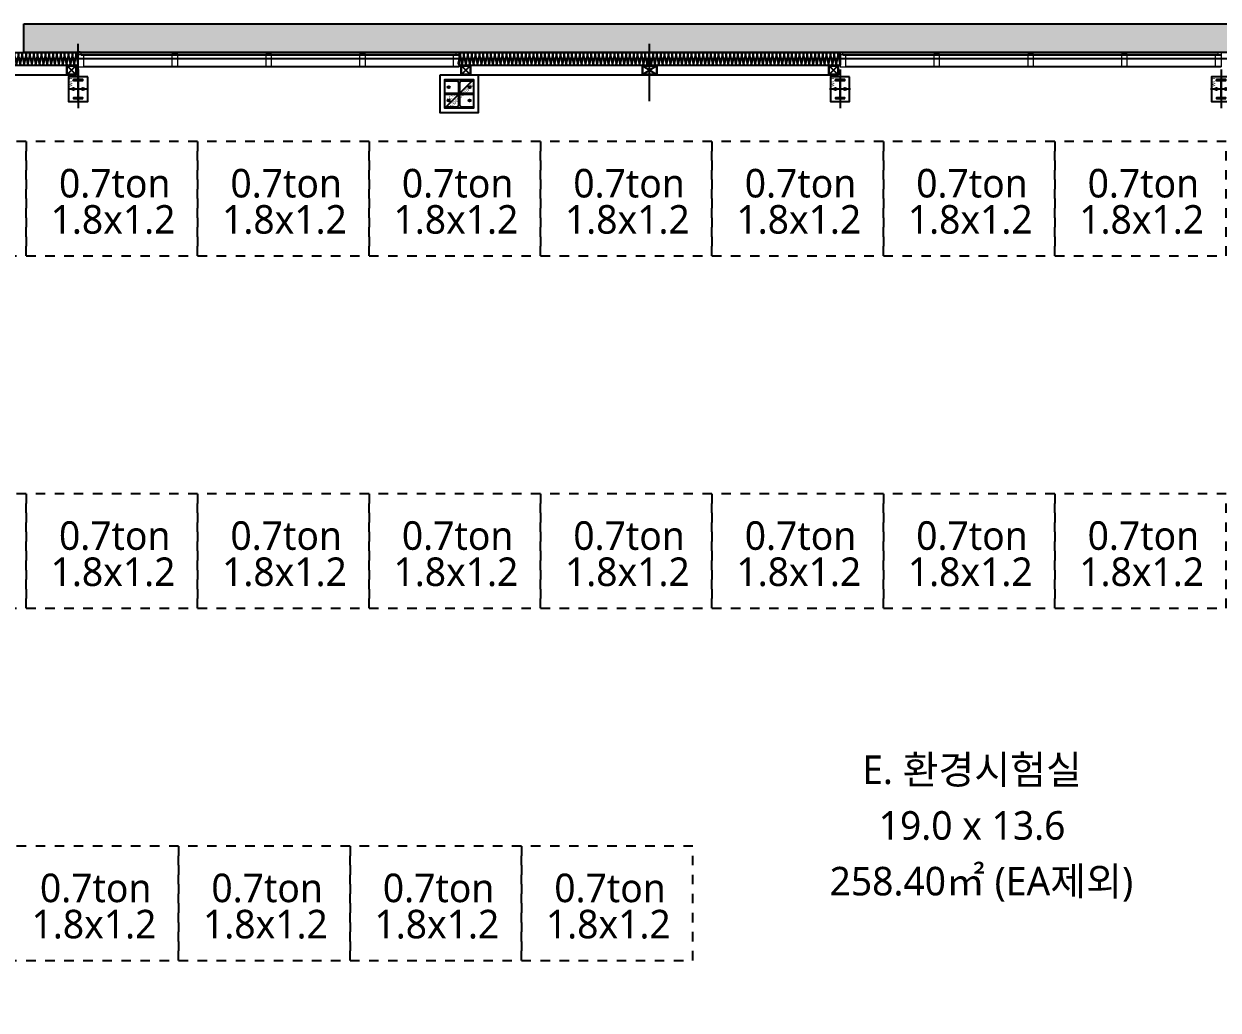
# Model space of a CAD drawing. Header units: millimetres. Extents: x 9 to 147, y 4 to 115.
# Drawn here: x 60.93 to 73.47, y 76.28 to 86.64 of the extents above; entities that cross this region are included whole.
import ezdxf
from ezdxf.enums import TextEntityAlignment as Align

# ---------------------------------------------------------------- set-up
doc = ezdxf.new("R2010")
doc.units = ezdxf.units.MM
doc.header["$LTSCALE"] = 200
doc.linetypes.add('XR-PLAN$0$HIDDEN', pattern=[0.375, 0.25, -0.125])
doc.layers.get('DEFPOINTS').update_dxf_attribs({"color": 137})
for name, color, linetype, plot in [('AREA', 30, 'Continuous', False), ('XR-PLAN$0$TEMP', 171, 'Continuous', False), ('XR-PLAN$0$TXT-1', 137, 'Continuous', False)]:
    doc.layers.add(name, color=color, linetype=linetype, plot=plot)
for name, color, linetype in [('XR-PLAN$0$!!장비명', 252, 'Continuous'), ('XR-PLAN$0$09GIRDER', 252, 'Continuous'), ('XR-PLAN$0$AA-WAXM-FRAM', 252, 'Continuous'), ('XR-PLAN$0$ELE-4', 252, 'Continuous'), ('XR-PLAN$0$ELE-6', 252, 'Continuous'), ('XR-PLAN$0$ELE-7', 252, 'Continuous'), ('XR-PLAN$0$HAT-BRICK', 252, 'Continuous'), ('XR-PLAN$0$HAT-INS', 252, 'Continuous'), ('XR-PLAN$0$STEEL BASE', 252, 'Continuous'), ('XR-PLAN$0$WAL', 252, 'Continuous'), ('XR-PLAN$0$WIN-ELE', 252, 'Continuous'), ('XR-PLAN$0$WIN-GLASS', 252, 'Continuous'), ('XR-PLAN$0$메탈판넬-2', 252, 'Continuous'), ('XR-PLAN$0$방화', 252, 'Continuous'), ('XR-PLAN$0$장비', 252, 'XR-PLAN$0$HIDDEN')]:
    doc.layers.add(name, color=color, linetype=linetype)
doc.layers.add('XR-PLAN$0$WIN', color=252, linetype='Continuous', lineweight=0)
doc.styles.add('XR-PLAN$0$스타일1', font='MALGUN_0.TTF')

# ---------------------------------------------------------------- blocks, each defined once
blk = doc.blocks.new('*U88')
at = {"layer": 'XR-PLAN$0$HAT-INS'}
for points in [[(-971.9, 0, -0.414214), (-986.9, 15), (-971.9, 85, 1), (-1001.9, 85), (-986.9, 15, -0.414214), (-1001.9, 0, 0.414214)], [(-941.9, 0, -0.414214), (-956.9, 15), (-941.9, 85, 1), (-971.9, 85), (-956.9, 15, -0.414214), (-971.9, 0, 0.414214)], [(-911.9, 0, -0.414214), (-926.9, 15), (-911.9, 85, 1), (-941.9, 85), (-926.9, 15, -0.414214), (-941.9, 0, 0.414214)], [(-881.9, 0, -0.414214), (-896.9, 15), (-881.9, 85, 1), (-911.9, 85), (-896.9, 15, -0.414214), (-911.9, 0, 0.414214)], [(-851.9, 0, -0.414214), (-866.9, 15), (-851.9, 85, 1), (-881.9, 85), (-866.9, 15, -0.414214), (-881.9, 0, 0.414214)], [(-821.9, 0, -0.414214), (-836.9, 15), (-821.9, 85, 1), (-851.9, 85), (-836.9, 15, -0.414214), (-851.9, 0, 0.414214)], [(-791.9, 0, -0.414214), (-806.9, 15), (-791.9, 85, 1), (-821.9, 85), (-806.9, 15, -0.414214), (-821.9, 0, 0.414214)], [(-761.9, 0, -0.414214), (-776.9, 15), (-761.9, 85, 1), (-791.9, 85), (-776.9, 15, -0.414214), (-791.9, 0, 0.414214)], [(-731.9, 0, -0.414214), (-746.9, 15), (-731.9, 85, 1), (-761.9, 85), (-746.9, 15, -0.414214), (-761.9, 0, 0.414214)], [(-701.9, 0, -0.414214), (-716.9, 15), (-701.9, 85, 1), (-731.9, 85), (-716.9, 15, -0.414214), (-731.9, 0, 0.414214)], [(-671.9, 0, -0.414214), (-686.9, 15), (-671.9, 85, 1), (-701.9, 85), (-686.9, 15, -0.414214), (-701.9, 0, 0.414214)], [(-641.9, 0, -0.414214), (-656.9, 15), (-641.9, 85, 1), (-671.9, 85), (-656.9, 15, -0.414214), (-671.9, 0, 0.414214)], [(-611.9, 0, -0.414214), (-626.9, 15), (-611.9, 85, 1), (-641.9, 85), (-626.9, 15, -0.414214), (-641.9, 0, 0.414214)], [(-581.9, 0, -0.414214), (-596.9, 15), (-581.9, 85, 1), (-611.9, 85), (-596.9, 15, -0.414214), (-611.9, 0, 0.414214)], [(-551.9, 0, -0.414214), (-566.9, 15), (-551.9, 85, 1), (-581.9, 85), (-566.9, 15, -0.414214), (-581.9, 0, 0.414214)], [(-521.9, 0, -0.414214), (-536.9, 15), (-521.9, 85, 1), (-551.9, 85), (-536.9, 15, -0.414214), (-551.9, 0, 0.414214)], [(-491.9, 0, -0.414214), (-506.9, 15), (-491.9, 85, 1), (-521.9, 85), (-506.9, 15, -0.414214), (-521.9, 0, 0.414214)], [(-461.9, 0, -0.414214), (-476.9, 15), (-461.9, 85, 1), (-491.9, 85), (-476.9, 15, -0.414214), (-491.9, 0, 0.414214)], [(-431.9, 0, -0.414214), (-446.9, 15), (-431.9, 85, 1), (-461.9, 85), (-446.9, 15, -0.414214), (-461.9, 0, 0.414214)], [(-401.9, 0, -0.414214), (-416.9, 15), (-401.9, 85, 1), (-431.9, 85), (-416.9, 15, -0.414214), (-431.9, 0, 0.414214)], [(-371.9, 0, -0.414214), (-386.9, 15), (-371.9, 85, 1), (-401.9, 85), (-386.9, 15, -0.414214), (-401.9, 0, 0.414214)], [(-341.9, 0, -0.414214), (-356.9, 15), (-341.9, 85, 1), (-371.9, 85), (-356.9, 15, -0.414214), (-371.9, 0, 0.414214)], [(-311.9, 0, -0.414214), (-326.9, 15), (-311.9, 85, 1), (-341.9, 85), (-326.9, 15, -0.414214), (-341.9, 0, 0.414214)], [(-281.9, 0, -0.414214), (-296.9, 15), (-281.9, 85, 1), (-311.9, 85), (-296.9, 15, -0.414214), (-311.9, 0, 0.414214)], [(-251.9, 0, -0.414214), (-266.9, 15), (-251.9, 85, 1), (-281.9, 85), (-266.9, 15, -0.414214), (-281.9, 0, 0.414214)], [(-221.9, 0, -0.414214), (-236.9, 15), (-221.9, 85, 1), (-251.9, 85), (-236.9, 15, -0.414214), (-251.9, 0, 0.414214)], [(-191.9, 0, -0.414214), (-206.9, 15), (-191.9, 85, 1), (-221.9, 85), (-206.9, 15, -0.414214), (-221.9, 0, 0.414214)], [(-161.9, 0, -0.414214), (-176.9, 15), (-161.9, 85, 1), (-191.9, 85), (-176.9, 15, -0.414214), (-191.9, 0, 0.414214)], [(-131.9, 0, -0.414214), (-146.9, 15), (-131.9, 85, 1), (-161.9, 85), (-146.9, 15, -0.414214), (-161.9, 0, 0.414214)], [(-101.9, 0, -0.414214), (-116.9, 15), (-101.9, 85, 1), (-131.9, 85), (-116.9, 15, -0.414214), (-131.9, 0, 0.414214)], [(-71.9, 0, -0.414214), (-86.9, 15), (-71.9, 85, 1), (-101.9, 85), (-86.9, 15, -0.414214), (-101.9, 0, 0.414214)], [(-41.9, 0, -0.414214), (-56.9, 15), (-41.9, 85, 1), (-71.9, 85), (-56.9, 15, -0.414214), (-71.9, 0, 0.414214)], [(-11.9, 0, -0.414214), (-26.9, 15), (-11.9, 85, 1), (-41.9, 85), (-26.9, 15, -0.414214), (-41.9, 0, 0.414214)], [(18.1, 0, -0.414214), (3.1, 15), (18.1, 85, 1), (-11.9, 85), (3.1, 15, -0.414214), (-11.9, 0, 0.414214)], [(48.1, 0, -0.414214), (33.1, 15), (48.1, 85, 1), (18.1, 85), (33.1, 15, -0.414214), (18.1, 0, 0.414214)], [(78.1, 0, -0.414214), (63.1, 15), (78.1, 85, 1), (48.1, 85), (63.1, 15, -0.414214), (48.1, 0, 0.414214)], [(108.1, 0, -0.414214), (93.1, 15), (108.1, 85, 1), (78.1, 85), (93.1, 15, -0.414214), (78.1, 0, 0.414214)], [(138.1, 0, -0.414214), (123.1, 15), (138.1, 85, 1), (108.1, 85), (123.1, 15, -0.414214), (108.1, 0, 0.414214)], [(168.1, 0, -0.414214), (153.1, 15), (168.1, 85, 1), (138.1, 85), (153.1, 15, -0.414214), (138.1, 0, 0.414214)], [(198.1, 0, -0.414214), (183.1, 15), (198.1, 85, 1), (168.1, 85), (183.1, 15, -0.414214), (168.1, 0, 0.414214)], [(228.1, 0, -0.414214), (213.1, 15), (228.1, 85, 1), (198.1, 85), (213.1, 15, -0.414214), (198.1, 0, 0.414214)], [(258.1, 0, -0.414214), (243.1, 15), (258.1, 85, 1), (228.1, 85), (243.1, 15, -0.414214), (228.1, 0, 0.414214)], [(288.1, 0, -0.414214), (273.1, 15), (288.1, 85, 1), (258.1, 85), (273.1, 15, -0.414214), (258.1, 0, 0.414214)], [(318.1, 0, -0.414214), (303.1, 15), (318.1, 85, 1), (288.1, 85), (303.1, 15, -0.414214), (288.1, 0, 0.414214)], [(348.1, 0, -0.414214), (333.1, 15), (348.1, 85, 1), (318.1, 85), (333.1, 15, -0.414214), (318.1, 0, 0.414214)], [(378.1, 0, -0.414214), (363.1, 15), (378.1, 85, 1), (348.1, 85), (363.1, 15, -0.414214), (348.1, 0, 0.414214)], [(408.1, 0, -0.414214), (393.1, 15), (408.1, 85, 1), (378.1, 85), (393.1, 15, -0.414214), (378.1, 0, 0.414214)], [(438.1, 0, -0.414214), (423.1, 15), (438.1, 85, 1), (408.1, 85), (423.1, 15, -0.414214), (408.1, 0, 0.414214)], [(468.1, 0, -0.414214), (453.1, 15), (468.1, 85, 1), (438.1, 85), (453.1, 15, -0.414214), (438.1, 0, 0.414214)], [(498.1, 0, -0.414214), (483.1, 15), (498.1, 85, 1), (468.1, 85), (483.1, 15, -0.414214), (468.1, 0, 0.414214)], [(528.1, 0, -0.414214), (513.1, 15), (528.1, 85, 1), (498.1, 85), (513.1, 15, -0.414214), (498.1, 0, 0.414214)], [(558.1, 0, -0.414214), (543.1, 15), (558.1, 85, 1), (528.1, 85), (543.1, 15, -0.414214), (528.1, 0, 0.414214)], [(588.1, 0, -0.414214), (573.1, 15), (588.1, 85, 1), (558.1, 85), (573.1, 15, -0.414214), (558.1, 0, 0.414214)], [(618.1, 0, -0.414214), (603.1, 15), (618.1, 85, 1), (588.1, 85), (603.1, 15, -0.414214), (588.1, 0, 0.414214)], [(648.1, 0, -0.414214), (633.1, 15), (648.1, 85, 1), (618.1, 85), (633.1, 15, -0.414214), (618.1, 0, 0.414214)], [(678.1, 0, -0.414214), (663.1, 15), (678.1, 85, 1), (648.1, 85), (663.1, 15, -0.414214), (648.1, 0, 0.414214)], [(708.1, 0, -0.414214), (693.1, 15), (708.1, 85, 1), (678.1, 85), (693.1, 15, -0.414214), (678.1, 0, 0.414214)], [(738.1, 0, -0.414214), (723.1, 15), (738.1, 85, 1), (708.1, 85), (723.1, 15, -0.414214), (708.1, 0, 0.414214)], [(768.1, 0, -0.414214), (753.1, 15), (768.1, 85, 1), (738.1, 85), (753.1, 15, -0.414214), (738.1, 0, 0.414214)], [(798.1, 0, -0.414214), (783.1, 15), (798.1, 85, 1), (768.1, 85), (783.1, 15, -0.414214), (768.1, 0, 0.414214)], [(828.1, 0, -0.414214), (813.1, 15), (828.1, 85, 1), (798.1, 85), (813.1, 15, -0.414214), (798.1, 0, 0.414214)], [(858.1, 0, -0.414214), (843.1, 15), (858.1, 85, 1), (828.1, 85), (843.1, 15, -0.414214), (828.1, 0, 0.414214)], [(888.1, 0, -0.414214), (873.1, 15), (888.1, 85, 1), (858.1, 85), (873.1, 15, -0.414214), (858.1, 0, 0.414214)], [(918.1, 0, -0.414214), (903.1, 15), (918.1, 85, 1), (888.1, 85), (903.1, 15, -0.414214), (888.1, 0, 0.414214)]]:
    blk.add_lwpolyline(points, format="xyb", dxfattribs=at)
blk = doc.blocks.new('*U89')
at = {"layer": 'XR-PLAN$0$HAT-INS'}
for points in [[(-2008.9, 0, -0.414214), (-2023.9, 15), (-2008.9, 85, 1), (-2038.9, 85), (-2023.9, 15, -0.414214), (-2038.9, 0, 0.414214)], [(-1978.9, 0, -0.414214), (-1993.9, 15), (-1978.9, 85, 1), (-2008.9, 85), (-1993.9, 15, -0.414214), (-2008.9, 0, 0.414214)], [(-1948.9, 0, -0.414214), (-1963.9, 15), (-1948.9, 85, 1), (-1978.9, 85), (-1963.9, 15, -0.414214), (-1978.9, 0, 0.414214)], [(-1918.9, 0, -0.414214), (-1933.9, 15), (-1918.9, 85, 1), (-1948.9, 85), (-1933.9, 15, -0.414214), (-1948.9, 0, 0.414214)], [(-1888.9, 0, -0.414214), (-1903.9, 15), (-1888.9, 85, 1), (-1918.9, 85), (-1903.9, 15, -0.414214), (-1918.9, 0, 0.414214)], [(-1858.9, 0, -0.414214), (-1873.9, 15), (-1858.9, 85, 1), (-1888.9, 85), (-1873.9, 15, -0.414214), (-1888.9, 0, 0.414214)], [(-1828.9, 0, -0.414214), (-1843.9, 15), (-1828.9, 85, 1), (-1858.9, 85), (-1843.9, 15, -0.414214), (-1858.9, 0, 0.414214)], [(-1798.9, 0, -0.414214), (-1813.9, 15), (-1798.9, 85, 1), (-1828.9, 85), (-1813.9, 15, -0.414214), (-1828.9, 0, 0.414214)], [(-1768.9, 0, -0.414214), (-1783.9, 15), (-1768.9, 85, 1), (-1798.9, 85), (-1783.9, 15, -0.414214), (-1798.9, 0, 0.414214)], [(-1738.9, 0, -0.414214), (-1753.9, 15), (-1738.9, 85, 1), (-1768.9, 85), (-1753.9, 15, -0.414214), (-1768.9, 0, 0.414214)], [(-1708.9, 0, -0.414214), (-1723.9, 15), (-1708.9, 85, 1), (-1738.9, 85), (-1723.9, 15, -0.414214), (-1738.9, 0, 0.414214)], [(-1678.9, 0, -0.414214), (-1693.9, 15), (-1678.9, 85, 1), (-1708.9, 85), (-1693.9, 15, -0.414214), (-1708.9, 0, 0.414214)], [(-1648.9, 0, -0.414214), (-1663.9, 15), (-1648.9, 85, 1), (-1678.9, 85), (-1663.9, 15, -0.414214), (-1678.9, 0, 0.414214)], [(-1618.9, 0, -0.414214), (-1633.9, 15), (-1618.9, 85, 1), (-1648.9, 85), (-1633.9, 15, -0.414214), (-1648.9, 0, 0.414214)], [(-1588.9, 0, -0.414214), (-1603.9, 15), (-1588.9, 85, 1), (-1618.9, 85), (-1603.9, 15, -0.414214), (-1618.9, 0, 0.414214)], [(-1558.9, 0, -0.414214), (-1573.9, 15), (-1558.9, 85, 1), (-1588.9, 85), (-1573.9, 15, -0.414214), (-1588.9, 0, 0.414214)], [(-1528.9, 0, -0.414214), (-1543.9, 15), (-1528.9, 85, 1), (-1558.9, 85), (-1543.9, 15, -0.414214), (-1558.9, 0, 0.414214)], [(-1498.9, 0, -0.414214), (-1513.9, 15), (-1498.9, 85, 1), (-1528.9, 85), (-1513.9, 15, -0.414214), (-1528.9, 0, 0.414214)], [(-1468.9, 0, -0.414214), (-1483.9, 15), (-1468.9, 85, 1), (-1498.9, 85), (-1483.9, 15, -0.414214), (-1498.9, 0, 0.414214)], [(-1438.9, 0, -0.414214), (-1453.9, 15), (-1438.9, 85, 1), (-1468.9, 85), (-1453.9, 15, -0.414214), (-1468.9, 0, 0.414214)], [(-1408.9, 0, -0.414214), (-1423.9, 15), (-1408.9, 85, 1), (-1438.9, 85), (-1423.9, 15, -0.414214), (-1438.9, 0, 0.414214)], [(-1378.9, 0, -0.414214), (-1393.9, 15), (-1378.9, 85, 1), (-1408.9, 85), (-1393.9, 15, -0.414214), (-1408.9, 0, 0.414214)], [(-1348.9, 0, -0.414214), (-1363.9, 15), (-1348.9, 85, 1), (-1378.9, 85), (-1363.9, 15, -0.414214), (-1378.9, 0, 0.414214)], [(-1318.9, 0, -0.414214), (-1333.9, 15), (-1318.9, 85, 1), (-1348.9, 85), (-1333.9, 15, -0.414214), (-1348.9, 0, 0.414214)], [(-1288.9, 0, -0.414214), (-1303.9, 15), (-1288.9, 85, 1), (-1318.9, 85), (-1303.9, 15, -0.414214), (-1318.9, 0, 0.414214)], [(-1258.9, 0, -0.414214), (-1273.9, 15), (-1258.9, 85, 1), (-1288.9, 85), (-1273.9, 15, -0.414214), (-1288.9, 0, 0.414214)], [(-1228.9, 0, -0.414214), (-1243.9, 15), (-1228.9, 85, 1), (-1258.9, 85), (-1243.9, 15, -0.414214), (-1258.9, 0, 0.414214)], [(-1198.9, 0, -0.414214), (-1213.9, 15), (-1198.9, 85, 1), (-1228.9, 85), (-1213.9, 15, -0.414214), (-1228.9, 0, 0.414214)], [(-1168.9, 0, -0.414214), (-1183.9, 15), (-1168.9, 85, 1), (-1198.9, 85), (-1183.9, 15, -0.414214), (-1198.9, 0, 0.414214)], [(-1138.9, 0, -0.414214), (-1153.9, 15), (-1138.9, 85, 1), (-1168.9, 85), (-1153.9, 15, -0.414214), (-1168.9, 0, 0.414214)], [(-1108.9, 0, -0.414214), (-1123.9, 15), (-1108.9, 85, 1), (-1138.9, 85), (-1123.9, 15, -0.414214), (-1138.9, 0, 0.414214)], [(-1078.9, 0, -0.414214), (-1093.9, 15), (-1078.9, 85, 1), (-1108.9, 85), (-1093.9, 15, -0.414214), (-1108.9, 0, 0.414214)], [(-1048.9, 0, -0.414214), (-1063.9, 15), (-1048.9, 85, 1), (-1078.9, 85), (-1063.9, 15, -0.414214), (-1078.9, 0, 0.414214)], [(-1018.9, 0, -0.414214), (-1033.9, 15), (-1018.9, 85, 1), (-1048.9, 85), (-1033.9, 15, -0.414214), (-1048.9, 0, 0.414214)], [(-988.9, 0, -0.414214), (-1003.9, 15), (-988.9, 85, 1), (-1018.9, 85), (-1003.9, 15, -0.414214), (-1018.9, 0, 0.414214)], [(-958.9, 0, -0.414214), (-973.9, 15), (-958.9, 85, 1), (-988.9, 85), (-973.9, 15, -0.414214), (-988.9, 0, 0.414214)], [(-928.9, 0, -0.414214), (-943.9, 15), (-928.9, 85, 1), (-958.9, 85), (-943.9, 15, -0.414214), (-958.9, 0, 0.414214)], [(-898.9, 0, -0.414214), (-913.9, 15), (-898.9, 85, 1), (-928.9, 85), (-913.9, 15, -0.414214), (-928.9, 0, 0.414214)], [(-868.9, 0, -0.414214), (-883.9, 15), (-868.9, 85, 1), (-898.9, 85), (-883.9, 15, -0.414214), (-898.9, 0, 0.414214)], [(-838.9, 0, -0.414214), (-853.9, 15), (-838.9, 85, 1), (-868.9, 85), (-853.9, 15, -0.414214), (-868.9, 0, 0.414214)], [(-808.9, 0, -0.414214), (-823.9, 15), (-808.9, 85, 1), (-838.9, 85), (-823.9, 15, -0.414214), (-838.9, 0, 0.414214)], [(-778.9, 0, -0.414214), (-793.9, 15), (-778.9, 85, 1), (-808.9, 85), (-793.9, 15, -0.414214), (-808.9, 0, 0.414214)], [(-748.9, 0, -0.414214), (-763.9, 15), (-748.9, 85, 1), (-778.9, 85), (-763.9, 15, -0.414214), (-778.9, 0, 0.414214)], [(-718.9, 0, -0.414214), (-733.9, 15), (-718.9, 85, 1), (-748.9, 85), (-733.9, 15, -0.414214), (-748.9, 0, 0.414214)], [(-688.9, 0, -0.414214), (-703.9, 15), (-688.9, 85, 1), (-718.9, 85), (-703.9, 15, -0.414214), (-718.9, 0, 0.414214)], [(-658.9, 0, -0.414214), (-673.9, 15), (-658.9, 85, 1), (-688.9, 85), (-673.9, 15, -0.414214), (-688.9, 0, 0.414214)], [(-628.9, 0, -0.414214), (-643.9, 15), (-628.9, 85, 1), (-658.9, 85), (-643.9, 15, -0.414214), (-658.9, 0, 0.414214)], [(-598.9, 0, -0.414214), (-613.9, 15), (-598.9, 85, 1), (-628.9, 85), (-613.9, 15, -0.414214), (-628.9, 0, 0.414214)], [(-568.9, 0, -0.414214), (-583.9, 15), (-568.9, 85, 1), (-598.9, 85), (-583.9, 15, -0.414214), (-598.9, 0, 0.414214)], [(-538.9, 0, -0.414214), (-553.9, 15), (-538.9, 85, 1), (-568.9, 85), (-553.9, 15, -0.414214), (-568.9, 0, 0.414214)], [(-508.9, 0, -0.414214), (-523.9, 15), (-508.9, 85, 1), (-538.9, 85), (-523.9, 15, -0.414214), (-538.9, 0, 0.414214)], [(-478.9, 0, -0.414214), (-493.9, 15), (-478.9, 85, 1), (-508.9, 85), (-493.9, 15, -0.414214), (-508.9, 0, 0.414214)], [(-448.9, 0, -0.414214), (-463.9, 15), (-448.9, 85, 1), (-478.9, 85), (-463.9, 15, -0.414214), (-478.9, 0, 0.414214)], [(-418.9, 0, -0.414214), (-433.9, 15), (-418.9, 85, 1), (-448.9, 85), (-433.9, 15, -0.414214), (-448.9, 0, 0.414214)], [(-388.9, 0, -0.414214), (-403.9, 15), (-388.9, 85, 1), (-418.9, 85), (-403.9, 15, -0.414214), (-418.9, 0, 0.414214)], [(-358.9, 0, -0.414214), (-373.9, 15), (-358.9, 85, 1), (-388.9, 85), (-373.9, 15, -0.414214), (-388.9, 0, 0.414214)], [(-328.9, 0, -0.414214), (-343.9, 15), (-328.9, 85, 1), (-358.9, 85), (-343.9, 15, -0.414214), (-358.9, 0, 0.414214)], [(-298.9, 0, -0.414214), (-313.9, 15), (-298.9, 85, 1), (-328.9, 85), (-313.9, 15, -0.414214), (-328.9, 0, 0.414214)], [(-268.9, 0, -0.414214), (-283.9, 15), (-268.9, 85, 1), (-298.9, 85), (-283.9, 15, -0.414214), (-298.9, 0, 0.414214)], [(-238.9, 0, -0.414214), (-253.9, 15), (-238.9, 85, 1), (-268.9, 85), (-253.9, 15, -0.414214), (-268.9, 0, 0.414214)], [(-208.9, 0, -0.414214), (-223.9, 15), (-208.9, 85, 1), (-238.9, 85), (-223.9, 15, -0.414214), (-238.9, 0, 0.414214)], [(-178.9, 0, -0.414214), (-193.9, 15), (-178.9, 85, 1), (-208.9, 85), (-193.9, 15, -0.414214), (-208.9, 0, 0.414214)], [(-148.9, 0, -0.414214), (-163.9, 15), (-148.9, 85, 1), (-178.9, 85), (-163.9, 15, -0.414214), (-178.9, 0, 0.414214)], [(-118.9, 0, -0.414214), (-133.9, 15), (-118.9, 85, 1), (-148.9, 85), (-133.9, 15, -0.414214), (-148.9, 0, 0.414214)], [(-88.9, 0, -0.414214), (-103.9, 15), (-88.9, 85, 1), (-118.9, 85), (-103.9, 15, -0.414214), (-118.9, 0, 0.414214)], [(-58.9, 0, -0.414214), (-73.9, 15), (-58.9, 85, 1), (-88.9, 85), (-73.9, 15, -0.414214), (-88.9, 0, 0.414214)], [(-28.9, 0, -0.414214), (-43.9, 15), (-28.9, 85, 1), (-58.9, 85), (-43.9, 15, -0.414214), (-58.9, 0, 0.414214)], [(1.1, 0, -0.414214), (-13.9, 15), (1.1, 85, 1), (-28.9, 85), (-13.9, 15, -0.414214), (-28.9, 0, 0.414214)], [(31.1, 0, -0.414214), (16.1, 15), (31.1, 85, 1), (1.1, 85), (16.1, 15, -0.414214), (1.1, 0, 0.414214)], [(61.1, 0, -0.414214), (46.1, 15), (61.1, 85, 1), (31.1, 85), (46.1, 15, -0.414214), (31.1, 0, 0.414214)], [(91.1, 0, -0.414214), (76.1, 15), (91.1, 85, 1), (61.1, 85), (76.1, 15, -0.414214), (61.1, 0, 0.414214)], [(121.1, 0, -0.414214), (106.1, 15), (121.1, 85, 1), (91.1, 85), (106.1, 15, -0.414214), (91.1, 0, 0.414214)], [(151.1, 0, -0.414214), (136.1, 15), (151.1, 85, 1), (121.1, 85), (136.1, 15, -0.414214), (121.1, 0, 0.414214)], [(181.1, 0, -0.414214), (166.1, 15), (181.1, 85, 1), (151.1, 85), (166.1, 15, -0.414214), (151.1, 0, 0.414214)], [(211.1, 0, -0.414214), (196.1, 15), (211.1, 85, 1), (181.1, 85), (196.1, 15, -0.414214), (181.1, 0, 0.414214)], [(241.1, 0, -0.414214), (226.1, 15), (241.1, 85, 1), (211.1, 85), (226.1, 15, -0.414214), (211.1, 0, 0.414214)], [(271.1, 0, -0.414214), (256.1, 15), (271.1, 85, 1), (241.1, 85), (256.1, 15, -0.414214), (241.1, 0, 0.414214)], [(301.1, 0, -0.414214), (286.1, 15), (301.1, 85, 1), (271.1, 85), (286.1, 15, -0.414214), (271.1, 0, 0.414214)], [(331.1, 0, -0.414214), (316.1, 15), (331.1, 85, 1), (301.1, 85), (316.1, 15, -0.414214), (301.1, 0, 0.414214)], [(361.1, 0, -0.414214), (346.1, 15), (361.1, 85, 1), (331.1, 85), (346.1, 15, -0.414214), (331.1, 0, 0.414214)], [(391.1, 0, -0.414214), (376.1, 15), (391.1, 85, 1), (361.1, 85), (376.1, 15, -0.414214), (361.1, 0, 0.414214)], [(421.1, 0, -0.414214), (406.1, 15), (421.1, 85, 1), (391.1, 85), (406.1, 15, -0.414214), (391.1, 0, 0.414214)], [(451.1, 0, -0.414214), (436.1, 15), (451.1, 85, 1), (421.1, 85), (436.1, 15, -0.414214), (421.1, 0, 0.414214)], [(481.1, 0, -0.414214), (466.1, 15), (481.1, 85, 1), (451.1, 85), (466.1, 15, -0.414214), (451.1, 0, 0.414214)], [(511.1, 0, -0.414214), (496.1, 15), (511.1, 85, 1), (481.1, 85), (496.1, 15, -0.414214), (481.1, 0, 0.414214)], [(541.1, 0, -0.414214), (526.1, 15), (541.1, 85, 1), (511.1, 85), (526.1, 15, -0.414214), (511.1, 0, 0.414214)], [(571.1, 0, -0.414214), (556.1, 15), (571.1, 85, 1), (541.1, 85), (556.1, 15, -0.414214), (541.1, 0, 0.414214)], [(601.1, 0, -0.414214), (586.1, 15), (601.1, 85, 1), (571.1, 85), (586.1, 15, -0.414214), (571.1, 0, 0.414214)], [(631.1, 0, -0.414214), (616.1, 15), (631.1, 85, 1), (601.1, 85), (616.1, 15, -0.414214), (601.1, 0, 0.414214)], [(661.1, 0, -0.414214), (646.1, 15), (661.1, 85, 1), (631.1, 85), (646.1, 15, -0.414214), (631.1, 0, 0.414214)], [(691.1, 0, -0.414214), (676.1, 15), (691.1, 85, 1), (661.1, 85), (676.1, 15, -0.414214), (661.1, 0, 0.414214)], [(721.1, 0, -0.414214), (706.1, 15), (721.1, 85, 1), (691.1, 85), (706.1, 15, -0.414214), (691.1, 0, 0.414214)], [(751.1, 0, -0.414214), (736.1, 15), (751.1, 85, 1), (721.1, 85), (736.1, 15, -0.414214), (721.1, 0, 0.414214)], [(781.1, 0, -0.414214), (766.1, 15), (781.1, 85, 1), (751.1, 85), (766.1, 15, -0.414214), (751.1, 0, 0.414214)], [(811.1, 0, -0.414214), (796.1, 15), (811.1, 85, 1), (781.1, 85), (796.1, 15, -0.414214), (781.1, 0, 0.414214)], [(841.1, 0, -0.414214), (826.1, 15), (841.1, 85, 1), (811.1, 85), (826.1, 15, -0.414214), (811.1, 0, 0.414214)], [(871.1, 0, -0.414214), (856.1, 15), (871.1, 85, 1), (841.1, 85), (856.1, 15, -0.414214), (841.1, 0, 0.414214)], [(901.1, 0, -0.414214), (886.1, 15), (901.1, 85, 1), (871.1, 85), (886.1, 15, -0.414214), (871.1, 0, 0.414214)], [(931.1, 0, -0.414214), (916.1, 15), (931.1, 85, 1), (901.1, 85), (916.1, 15, -0.414214), (901.1, 0, 0.414214)]]:
    blk.add_lwpolyline(points, format="xyb", dxfattribs=at)
blk = doc.blocks.new('XR-PLAN$0$SQ-PIPE-100X100X4.5TS')
at = {"layer": 'XR-PLAN$0$AA-WAXM-FRAM'}
for p, q in [((-71, 4), (71, 96)), ((71, 4), (-71, 96))]:
    blk.add_line(p, q, dxfattribs=at)
for points in [[(75, 0), (75, 100), (-75, 100), (-75, 0)], [(71, 4), (71, 96), (-71, 96), (-71, 4)]]:
    blk.add_lwpolyline(points, close=True, dxfattribs=at)
at = {"layer": 'XR-PLAN$0$방화'}
blk.add_lwpolyline([(0, 375), (0, -225)], dxfattribs=at)
blk = doc.blocks.new('XR-PLAN$0$SQ-PIPE-100X100X4.5TP')
at = {"layer": 'XR-PLAN$0$AA-WAXM-FRAM'}
for p, q in [((-96, 96), (-4, 4)), ((-4, 96), (-96, 4))]:
    blk.add_line(p, q, dxfattribs=at)
for points in [[(0, 100), (0, 0), (-100, 0), (-100, 100)], [(-4, 96), (-4, 4), (-96, 4), (-96, 96)]]:
    blk.add_lwpolyline(points, close=True, dxfattribs=at)
blk = doc.blocks.new('XR-PLAN$0$X-PIPE-1PL')
at = {"layer": 'XR-PLAN$0$AA-WAXM-FRAM'}
blk.add_line((24100, 200), (27900, 200), dxfattribs=at)
for p in [(19980, 200), (24120, 200), (27980, 200)]:
    blk.add_blockref('XR-PLAN$0$SQ-PIPE-100X100X4.5TP', p)
at = {"layer": 'XR-PLAN$0$메탈판넬-2', "xscale": -1, "rotation": 180}
blk.add_blockref('XR-PLAN$0$SQ-PIPE-100X100X4.5TS', (26000, 300), dxfattribs=at)
blk = doc.blocks.new('XR-PLAN$0$HIDDENBAR-EDG')
at = {"layer": 'XR-PLAN$0$WIN'}
for p, q in [((0, 126), (60, 126)), ((0, 0), (0, 126)), ((30, 126), (30, 150)), ((30, 150), (60, 150)), ((60, 150), (60, 0)), ((60, 0), (0, 0))]:
    blk.add_line(p, q, dxfattribs=at)
blk = doc.blocks.new('XR-PLAN$0$HIDDENBAR-CEN')
at = {"layer": 'XR-PLAN$0$WIN'}
blk.add_line((0, 126), (0, 150), dxfattribs=at)
blk.add_lwpolyline([(30, 0), (-30, 0), (-30, 126), (30, 126)], close=True, dxfattribs=at)
blk = doc.blocks.new('XR-PLAN$0$1층 창문-1')
at = {"layer": 'XR-PLAN$0$WIN-ELE'}
for p, q in [((65500, 86185), (61560, 86185)), ((73500, 86185), (69560, 86185))]:
    blk.add_line(p, q, dxfattribs=at)
at = {"layer": 'XR-PLAN$0$WIN-GLASS', "ltscale": 2}
for p, q in [((61530, 86335), (65470, 86335)), ((61530, 86311), (65500, 86311)), ((69530, 86335), (73470, 86335)), ((69530, 86311), (73500, 86311))]:
    blk.add_line(p, q, dxfattribs=at)
at = {"layer": 'XR-PLAN$0$WIN', "linetype": 'Continuous', "xscale": -1}
for name, p in [('XR-PLAN$0$HIDDENBAR-EDG', (61560, 86185)), ('XR-PLAN$0$HIDDENBAR-CEN', (62515, 86186)), ('XR-PLAN$0$HIDDENBAR-CEN', (63500, 86186)), ('XR-PLAN$0$HIDDENBAR-CEN', (64485, 86186)), ('XR-PLAN$0$HIDDENBAR-EDG', (69560, 86185)), ('XR-PLAN$0$HIDDENBAR-CEN', (70515, 86186)), ('XR-PLAN$0$HIDDENBAR-CEN', (71500, 86186)), ('XR-PLAN$0$HIDDENBAR-CEN', (72485, 86186))]:
    blk.add_blockref(name, p, dxfattribs=at)
at = {"layer": 'XR-PLAN$0$WIN', "linetype": 'Continuous'}
for p in [(65440, 86185), (73440, 86185)]:
    blk.add_blockref('XR-PLAN$0$HIDDENBAR-EDG', p, dxfattribs=at)
blk = doc.blocks.new('XR-PLAN$0$S-SC12')
at = {"layer": 'DEFPOINTS'}
blk.add_line((-150, -150), (150, 150), dxfattribs=at)
blk.add_lwpolyline([(-150, 150), (150, 150), (150, -150), (-150, -150)], close=True, dxfattribs=at)
at = {"layer": 'XR-PLAN$0$09GIRDER'}
blk.add_lwpolyline([(-150, -150), (-150, -135), (-23, -135, 0.414214), (-5, -117), (-5, 117, 0.414214), (-23, 135), (-150, 135), (-150, 150), (150, 150), (150, 135), (23, 135, 0.414214), (5, 117), (5, -117, 0.414214), (23, -135), (150, -135), (150, -150)], format="xyb", close=True, dxfattribs=at)
at = {"layer": 'XR-PLAN$0$STEEL BASE'}
for points in [[(-200, 200), (200, 200), (200, -200), (-200, -200)], [(-150, 6), (-5, 6), (-5, -6), (-150, -6)], [(5, 6), (150, 6), (150, -6), (5, -6)]]:
    blk.add_lwpolyline(points, close=True, dxfattribs=at)
for centre in [(-110, 70), (110, 70), (-110, -70), (110, -70)]:
    blk.add_circle(centre, 11, dxfattribs=at)
at = {"layer": 'DEFPOINTS', "style": 'XR-PLAN$0$스타일1'}
blk.add_text('SC12', height=35, rotation=45, dxfattribs=at).set_placement((-109, -83))
blk.add_text('H-300X300X10X15', height=30, rotation=45, dxfattribs=at).set_placement((19, -23), align=Align.MIDDLE_CENTER)
blk = doc.blocks.new('XR-PLAN$0$S-WC1')
at = {"layer": 'DEFPOINTS'}
for p, q in [((0, 205), (0, -199)), ((110, 0), (-110, 0))]:
    blk.add_line(p, q, dxfattribs=at)
at = {"layer": 'XR-PLAN$0$STEEL BASE'}
blk.add_lwpolyline([(100, 130), (-100, 130), (-100, -130), (100, -130)], close=True, dxfattribs=at)
for centre in [(-50, 0), (50, 0)]:
    blk.add_circle(centre, 12, dxfattribs=at)
at = {"layer": 'XR-PLAN$0$WAL'}
blk.add_lwpolyline([(50, -100), (50, -91), (16, -91, -0.414214), (3, -78), (3, 78, -0.414214), (16, 91), (50, 91), (50, 100), (-50, 100), (-50, 91), (-16, 91, -0.414214), (-3, 78), (-3, -78, -0.414214), (-16, -91), (-50, -91), (-50, -100)], format="xyb", close=True, dxfattribs=at)
at = {"layer": 'XR-PLAN$0$TEMP', "style": 'XR-PLAN$0$스타일1'}
blk.add_text('WC1', height=35, rotation=90, dxfattribs=at).set_placement((-60, 26))
blk = doc.blocks.new('XR-PLAN$0$x-stu-1Fcol')
for name, p in [('XR-PLAN$0$S-WC1', (20000, 50)), ('XR-PLAN$0$S-WC1', (28000, 50)), ('XR-PLAN$0$S-WC1', (32000, 50)), ('XR-PLAN$0$S-SC12', (24000, 0))]:
    blk.add_blockref(name, p)
blk = doc.blocks.new('XR-PLAN$0$지상1층 장비')
at = {"layer": 'XR-PLAN$0$장비', "ltscale": 2}
for points in [[(59154, 84200), (60954, 84200), (60954, 85400), (59154, 85400)], [(60954, 84200), (62754, 84200), (62754, 85400), (60954, 85400)], [(62754, 84200), (64554, 84200), (64554, 85400), (62754, 85400)], [(64554, 84200), (66354, 84200), (66354, 85400), (64554, 85400)], [(66354, 84200), (68154, 84200), (68154, 85400), (66354, 85400)], [(68154, 84200), (69954, 84200), (69954, 85400), (68154, 85400)], [(69954, 84200), (71754, 84200), (71754, 85400), (69954, 85400)], [(71754, 84200), (73554, 84200), (73554, 85400), (71754, 85400)], [(59154, 80500), (60954, 80500), (60954, 81700), (59154, 81700)], [(60954, 80500), (62754, 80500), (62754, 81700), (60954, 81700)], [(62754, 80500), (64554, 80500), (64554, 81700), (62754, 81700)], [(64554, 80500), (66354, 80500), (66354, 81700), (64554, 81700)], [(66354, 80500), (68154, 80500), (68154, 81700), (66354, 81700)], [(68154, 80500), (69954, 80500), (69954, 81700), (68154, 81700)], [(69954, 80500), (71754, 80500), (71754, 81700), (69954, 81700)], [(71754, 80500), (73554, 80500), (73554, 81700), (71754, 81700)], [(60754, 76800), (62554, 76800), (62554, 78000), (60754, 78000)], [(62554, 76800), (64354, 76800), (64354, 78000), (62554, 78000)], [(64354, 76800), (66154, 76800), (66154, 78000), (64354, 78000)], [(66154, 76800), (67954, 76800), (67954, 78000), (66154, 78000)]]:
    blk.add_lwpolyline(points, close=True, dxfattribs=at)
at = {"layer": 'XR-PLAN$0$!!장비명', "ltscale": 2, "style": 'XR-PLAN$0$스타일1'}
for s, p in [('0.7ton', (61884, 84962)), ('0.7ton', (63684, 84962)), ('0.7ton', (65484, 84962)), ('0.7ton', (67284, 84962)), ('0.7ton', (69084, 84962)), ('0.7ton', (70884, 84962)), ('0.7ton', (72684, 84962)), ('1.8x1.2', (61866, 84582)), ('1.8x1.2', (63666, 84582)), ('1.8x1.2', (65466, 84582)), ('1.8x1.2', (67266, 84582)), ('1.8x1.2', (69066, 84582)), ('1.8x1.2', (70866, 84582)), ('1.8x1.2', (72666, 84582)), ('0.7ton', (61884, 81262)), ('0.7ton', (63684, 81262)), ('0.7ton', (65484, 81262)), ('0.7ton', (67284, 81262)), ('0.7ton', (69084, 81262)), ('0.7ton', (70884, 81262)), ('0.7ton', (72684, 81262)), ('1.8x1.2', (61866, 80882)), ('1.8x1.2', (63666, 80882)), ('1.8x1.2', (65466, 80882)), ('1.8x1.2', (67266, 80882)), ('1.8x1.2', (69066, 80882)), ('1.8x1.2', (70866, 80882)), ('1.8x1.2', (72666, 80882)), ('0.7ton', (61684, 77562)), ('0.7ton', (63484, 77562)), ('0.7ton', (65284, 77562)), ('0.7ton', (67084, 77562)), ('1.8x1.2', (61666, 77182)), ('1.8x1.2', (63466, 77182)), ('1.8x1.2', (65266, 77182)), ('1.8x1.2', (67066, 77182))]:
    blk.add_text(s, height=300, dxfattribs=at).set_placement(p, align=Align.MIDDLE_CENTER)

msp = doc.modelspace()

# ---------------------------------------------------------------- hatches: boundary and pattern name
at = {"layer": 'XR-PLAN$0$HAT-BRICK'}
h = msp.add_hatch(dxfattribs=at)
h.set_pattern_fill('GRAVEL', color=256, scale=0.01)
h.paths.add_polyline_path([(60.93, 86.635), (113.535, 86.635), (113.535, 76.45), (113.235, 76.45), (113.235, 86.335), (60.93, 86.335)])

# ---------------------------------------------------------------- linework, layer by layer
for p, q in [((61.503, 86.346), (61.503, 86.35)), ((61.513, 86.346), (61.513, 86.35))]:
    msp.add_line(p, q)
at = {"layer": 'AREA'}
msp.add_lwpolyline([(113.168, 86.268), (41.132, 86.268), (41.132, 42.533), (113.168, 42.533)], close=True, dxfattribs=at)
at = {"layer": 'XR-PLAN$0$AA-WAXM-FRAM'}
msp.add_line((59.02, 86.1), (61.4, 86.1), dxfattribs=at)
at = {"layer": 'XR-PLAN$0$ELE-6'}
for p, q in [((58.87, 86.335), (69.5, 86.335)), ((65.5, 86.335), (65.5, 86.2)), ((69.5, 86.335), (69.5, 86.2)), ((58.855, 86.2), (61.5, 86.2)), ((65.5, 86.2), (69.5, 86.2))]:
    msp.add_line(p, q, dxfattribs=at)
at = {"layer": 'XR-PLAN$0$ELE-7'}
msp.add_lwpolyline([(60.93, 86.635), (113.535, 86.635), (113.535, 76.45), (113.235, 76.45), (113.235, 86.335), (60.93, 86.335), (60.93, 86.635)], dxfattribs=at)
at = {"layer": 'XR-PLAN$0$방화'}
msp.add_lwpolyline([(61.5, 85.835), (61.5, 86.425)], dxfattribs=at)

# ---------------------------------------------------------------- block references
at = {"xscale": 0.001, "yscale": 0.001, "zscale": 0.001}
for name in ['XR-PLAN$0$X-PIPE-1PL', 'XR-PLAN$0$x-stu-1Fcol']:
    msp.add_blockref(name, (41.5, 85.9), dxfattribs=at)
at = {"layer": 'XR-PLAN$0$ELE-4', "xscale": 0.001, "yscale": 0.001, "zscale": 0.001}
msp.add_blockref('XR-PLAN$0$1층 창문-1', (0, 0), dxfattribs=at)
at = {"layer": 'XR-PLAN$0$HAT-INS', "xscale": 0.00135, "yscale": 0.00135, "zscale": 0.00135, "rotation": 180}
for name, p in [('*U88', (60.147, 86.335)), ('*U89', (66.747, 86.335))]:
    msp.add_blockref(name, p, dxfattribs=at)
at = {"layer": 'XR-PLAN$0$장비', "xscale": 0.001, "yscale": 0.001, "zscale": 0.001}
msp.add_blockref('XR-PLAN$0$지상1층 장비', (0, 0), dxfattribs=at)

# ---------------------------------------------------------------- texts
at = {"layer": 'XR-PLAN$0$TXT-1', "style": 'XR-PLAN$0$스타일1'}
for s, p in [('E. 환경시험실', (70.885, 78.803)), ('E. 환경시험실', (70.885, 78.803)), ('19.0 x 13.6', (70.885, 78.218)), ('258.40㎡ (EA제외)', (70.983, 77.633))]:
    msp.add_text(s, height=0.3, dxfattribs=at).set_placement(p, align=Align.MIDDLE_CENTER)

doc.saveas('drawing.dxf')
